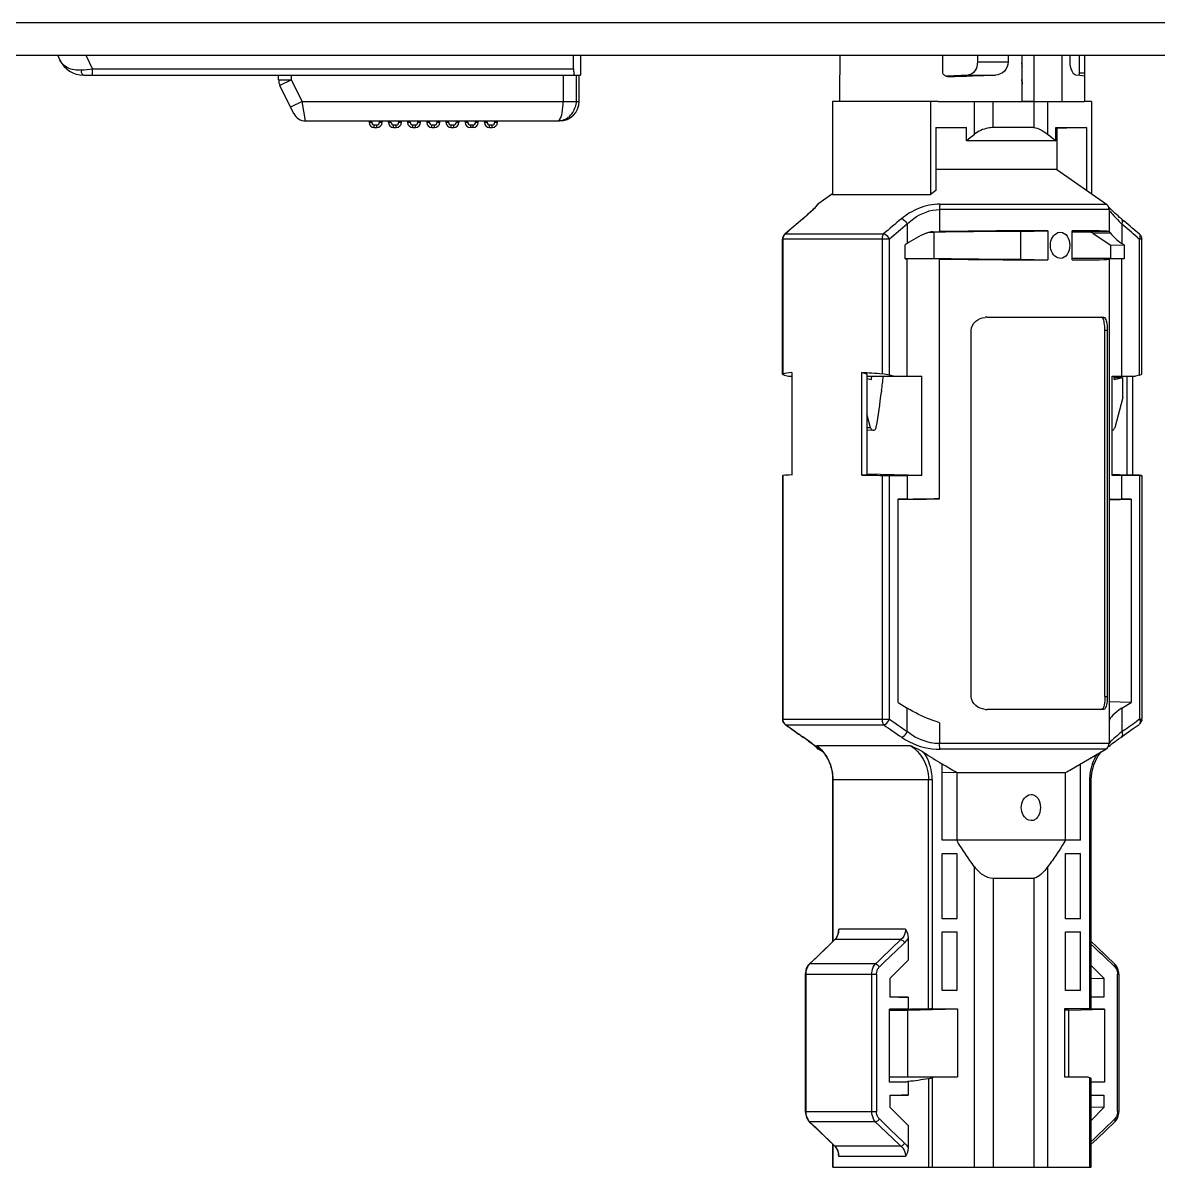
# Model space of a CAD drawing. Header units: millimetres. Extents: x 10297564 to 11610295, y -9287743 to -8409454.
# Drawn here: x 10488456 to 10490199, y -9102370 to -9100614 of the extents above; entities that cross this region are included whole.
import ezdxf

# ---------------------------------------------------------------- set-up
doc = ezdxf.new("R2010")
doc.units = ezdxf.units.MM
doc.header["$LTSCALE"] = 100
doc.layers.add('-0', color=7, linetype='Continuous')

# ---------------------------------------------------------------- blocks, each defined once
blk = doc.blocks.new('인버터 외형도')
at = {"layer": '-0', "linetype": 'Continuous'}
for p, q in [((99025.7, 35682.6), (86444.8, 35682.6)), ((99025.7, 35645), (86444.8, 35645)), ((89527.1, 35645), (89529.5, 35639.8)), ((89566.9, 35629.6), (89559.8, 35645)), ((90128.8, 35645), (90128.8, 35622.4)), ((90427.3, 35645), (90427.3, 35625.3)), ((90546, 35625.3), (90546, 35645)), ((90585.9, 35644.8), (90585.9, 35637.7)), ((90585.9, 35637.7), (90621.3, 35637.7)), ((90621.3, 35644.8), (90621.3, 35637.7)), ((90636.8, 35645), (90636.8, 35592.2)), ((90650.9, 35645), (90650.9, 35592.2)), ((90683.6, 35592.2), (90683.6, 35645)), ((90692.6, 35637.7), (90692.6, 35644.8)), ((90703.1, 35645), (90703.1, 35625.3)), ((90709.1, 35645), (90709.1, 35625.3)), ((89566.9, 35629.6), (90120.8, 35629.6)), ((89566.9, 35622.4), (89566.9, 35629.6)), ((90636.8, 35632), (90637.7, 35632)), ((90703.1, 35625.3), (90709.1, 35625.3)), ((89556.8, 35622.4), (90128.8, 35622.4)), ((89781.1, 35617.2), (89781.1, 35622.4)), ((89781.1, 35617.2), (89796.2, 35617.2)), ((89796.2, 35617.2), (89782.7, 35610.5)), ((89798.7, 35578.1), (89782.7, 35610.5)), ((89796.2, 35617.2), (89796.2, 35622.4)), ((89808.5, 35592.3), (89796.2, 35617.2)), ((90108.9, 35622.4), (90108.9, 35592.3)), ((90123.8, 35622.4), (90123.8, 35592.3)), ((90127.3, 35592.3), (90127.3, 35622.4)), ((90427.1, 35620.8), (90427.1, 35592.2)), ((90427.1, 35620.8), (90427.1, 35620.8)), ((90575.2, 35622.6), (90550.3, 35621.2)), ((90553.2, 35620.8), (90552.9, 35620.8)), ((90552.9, 35620.8), (90553.2, 35620.8)), ((90575.2, 35622.6), (90606.5, 35622.6)), ((90709.3, 35620.8), (90709.3, 35620.8)), ((90709.3, 35620.8), (90709.3, 35592.2)), ((89808.5, 35592.3), (89795, 35585.7)), ((89808.5, 35592.3), (90127.3, 35592.3)), ((89812.2, 35569.7), (89808.5, 35592.3)), ((90540.8, 35592.2), (90419.1, 35592.2)), ((90419.1, 35592.2), (90419.1, 35484.9)), ((90531.9, 35592.2), (90531.9, 35484.9)), ((90540.8, 35592.2), (90709.3, 35592.2)), ((90582.4, 35554.5), (90582.4, 35592.2)), ((90604.1, 35562.1), (90604.1, 35592.2)), ((90650.9, 35592.2), (90636.8, 35592.2)), ((90650.9, 35592.2), (90650.9, 35562.1)), ((90666.7, 35592.2), (90666.7, 35554.5)), ((90717.2, 35592.2), (90709.3, 35592.2)), ((90717.2, 35592.2), (90717.2, 35485.9)), ((89812.2, 35569.7), (90104.7, 35569.7)), ((89885.4, 35569.7), (89885.4, 35568.2)), ((89885.4, 35568.2), (89888.4, 35568.2)), ((89888.4, 35568.2), (89888.4, 35569.7)), ((89891.4, 35565.2), (89894.4, 35565.2)), ((89891.4, 35562.2), (89891.4, 35565.2)), ((89891.4, 35562.2), (89894.4, 35562.2)), ((89894.4, 35562.2), (89894.4, 35565.2)), ((89897.5, 35568.2), (89897.5, 35569.7)), ((89897.5, 35568.2), (89900.5, 35568.2)), ((89900.5, 35568.2), (89900.5, 35569.7)), ((89907.5, 35569.7), (89907.5, 35568.2)), ((89907.5, 35568.2), (89910.5, 35568.2)), ((89910.5, 35568.2), (89910.5, 35569.7)), ((89913.6, 35565.2), (89916.6, 35565.2)), ((89913.6, 35562.2), (89913.6, 35565.2)), ((89913.6, 35562.2), (89916.6, 35562.2)), ((89916.6, 35562.2), (89916.6, 35565.2)), ((89919.6, 35568.2), (89919.6, 35569.7)), ((89919.6, 35568.2), (89922.6, 35568.2)), ((89922.6, 35568.2), (89922.6, 35569.7)), ((89929.7, 35569.7), (89929.7, 35568.2)), ((89929.7, 35568.2), (89932.7, 35568.2)), ((89932.7, 35568.2), (89932.7, 35569.7)), ((89935.7, 35565.2), (89938.7, 35565.2)), ((89935.7, 35562.2), (89935.7, 35565.2)), ((89935.7, 35562.2), (89938.7, 35562.2)), ((89938.7, 35562.2), (89938.7, 35565.2)), ((89941.7, 35568.2), (89941.7, 35569.7)), ((89941.7, 35568.2), (89944.7, 35568.2)), ((89944.7, 35568.2), (89944.7, 35569.7)), ((89951.8, 35569.7), (89951.8, 35568.2)), ((89951.8, 35568.2), (89954.8, 35568.2)), ((89954.8, 35568.2), (89954.8, 35569.7)), ((89957.8, 35565.2), (89960.8, 35565.2)), ((89957.8, 35562.2), (89957.8, 35565.2)), ((89957.8, 35562.2), (89960.8, 35562.2)), ((89960.8, 35562.2), (89960.8, 35565.2)), ((89963.8, 35568.2), (89963.8, 35569.7)), ((89963.8, 35568.2), (89966.8, 35568.2)), ((89966.8, 35568.2), (89966.8, 35569.7)), ((89973.9, 35569.7), (89973.9, 35568.2)), ((89973.9, 35568.2), (89976.9, 35568.2)), ((89976.9, 35568.2), (89976.9, 35569.7)), ((89979.9, 35565.2), (89982.9, 35565.2)), ((89979.9, 35562.2), (89979.9, 35565.2)), ((89979.9, 35562.2), (89982.9, 35562.2)), ((89982.9, 35562.2), (89982.9, 35565.2)), ((89985.9, 35568.2), (89985.9, 35569.7)), ((89985.9, 35568.2), (89989, 35568.2)), ((89989, 35568.2), (89989, 35569.7)), ((89996, 35569.7), (89996, 35568.2)), ((89996, 35568.2), (89999, 35568.2)), ((89999, 35568.2), (89999, 35569.7)), ((90002, 35565.2), (90005.1, 35565.2)), ((90002, 35565.2), (90002, 35562.2)), ((90005.1, 35562.2), (90002, 35562.2)), ((90005.1, 35562.2), (90005.1, 35565.2)), ((90008.1, 35568.2), (90008.1, 35569.7)), ((90008.1, 35568.2), (90011.1, 35568.2)), ((90011.1, 35568.2), (90011.1, 35569.7)), ((90018.1, 35568.2), (90018.1, 35569.7)), ((90018.1, 35568.2), (90021.2, 35568.2)), ((90021.2, 35568.2), (90021.2, 35569.7)), ((90024.2, 35565.2), (90027.2, 35565.2)), ((90024.2, 35562.2), (90024.2, 35565.2)), ((90024.2, 35562.2), (90027.2, 35562.2)), ((90027.2, 35562.2), (90027.2, 35565.2)), ((90030.2, 35568.2), (90030.2, 35569.7)), ((90030.2, 35568.2), (90033.2, 35568.2)), ((90033.2, 35568.2), (90033.2, 35569.7)), ((90537.9, 35562.1), (90573.1, 35562.1)), ((90537.9, 35562.1), (90537.9, 35489.6)), ((90573.1, 35547), (90573.1, 35562.1)), ((90650.9, 35562.1), (90604.1, 35562.1)), ((90676.1, 35562.1), (90711.3, 35562.1)), ((90676.1, 35547), (90676.1, 35562.1)), ((90711.3, 35562.1), (90677.3, 35561.2)), ((90677.3, 35561.9), (90677.3, 35513.9)), ((90711.3, 35562.1), (90711.3, 35490.1)), ((90676.1, 35547), (90573.1, 35547)), ((90677.3, 35513.9), (90537.9, 35513.9)), ((90677.3, 35513.9), (90734.3, 35474)), ((90419.1, 35485.9), (90402.1, 35474)), ((90531.9, 35484.9), (90419.1, 35484.9)), ((90400.3, 35471.7), (90399.7, 35471)), ((90402.1, 35474), (90402.3, 35474)), ((90737.5, 35467.8), (90542.2, 35467.8)), ((90542.2, 35467.8), (90542.2, 35442.3)), ((90542.7, 35474), (90734.3, 35474)), ((90737.5, 35467.8), (90737.5, 35442.5)), ((90740.5, 35467.1), (90738.5, 35469)), ((90384.4, 35456.8), (90385.1, 35457.2)), ((90384.8, 35457.1), (90384.4, 35456.8)), ((90384.5, 35456.7), (90385.1, 35457.2)), ((90752, 35456.8), (90754.9, 35454.3)), ((90364.6, 35439.9), (90363.9, 35439.3)), ((90363.9, 35439.3), (90364.7, 35439.8)), ((90364.7, 35439.8), (90477.8, 35439.8)), ((90505, 35451.1), (90505, 35428.7)), ((90530.2, 35441.7), (90536.2, 35441.7)), ((90534.6, 35442.2), (90535, 35442.3)), ((90534.6, 35442.3), (90535, 35442.3)), ((90536.2, 35411.6), (90536.2, 35441.7)), ((90635.7, 35442.6), (90666.8, 35443.4)), ((90635.7, 35410.6), (90635.7, 35442.6)), ((90666.8, 35443.4), (90666.8, 35409.8)), ((90678.6, 35441.2), (90681.5, 35441.7)), ((90694.8, 35409.8), (90694.8, 35443.4)), ((90714.3, 35441.7), (90694.8, 35441.7)), ((90737.5, 35442.3), (90714.3, 35441.7)), ((90739.2, 35440.6), (90719.3, 35440.1)), ((90719.3, 35440.1), (90739.3, 35426.6)), ((90737.3, 35442.3), (90737.2, 35442.3)), ((90737.5, 35442.5), (90737.3, 35442.3)), ((90752.2, 35451.1), (90752.2, 35428.7)), ((90484.6, 35433.6), (90361.3, 35433.6)), ((90361.3, 35278.5), (90361.3, 35433.6)), ((90361.7, 35433.6), (90361.7, 35278.5)), ((90476.4, 35278.5), (90476.4, 35433.6)), ((90484.6, 35277.3), (90484.6, 35433.6)), ((90505, 35428.7), (90502.5, 35427)), ((90502.5, 35411.2), (90502.5, 35427)), ((90739.3, 35426.6), (90754.7, 35427)), ((90739.3, 35411.6), (90739.3, 35426.6)), ((90754.7, 35427), (90752.2, 35428.7)), ((90754.7, 35427), (90754.7, 35411.2)), ((90769.7, 35436.1), (90772.6, 35433.6)), ((90775.1, 35433.6), (90772.6, 35433.6)), ((90772.6, 35277.3), (90772.6, 35433.6)), ((90775.1, 35278.2), (90775.1, 35433.6)), ((90502.5, 35411.6), (90536.2, 35411.6)), ((90502.5, 35411.2), (90505, 35411.2)), ((90505, 35276.1), (90505, 35411.2)), ((90542.2, 35134.8), (90542.2, 35410.9)), ((90635.7, 35410.6), (90666.8, 35409.8)), ((90681.5, 35411.6), (90678.6, 35412.1)), ((90739.3, 35411.6), (90694.8, 35411.6)), ((90737.2, 35410.9), (90737.3, 35410.9)), ((90737.5, 35410.8), (90737.3, 35410.9)), ((90737.5, 35410.8), (90737.5, 34853.1)), ((90754.7, 35411.2), (90739.3, 35411.6)), ((90754.7, 35411.2), (90752.2, 35411.2)), ((90752.2, 35276.1), (90752.2, 35411.2)), ((90596.9, 35343.8), (90731.1, 35343.8)), ((90578.6, 34907.4), (90578.6, 35328.8)), ((90732.6, 35328.8), (90735.2, 35328.8)), ((90732.6, 34907.4), (90732.6, 35328.8)), ((90735.2, 35328.8), (90735.2, 34907.4)), ((90361.7, 35278.5), (90361.3, 35278.2)), ((90363.8, 35277.3), (90368.5, 35276.1)), ((90368.5, 35276.1), (90372, 35276.1)), ((90372, 35280.1), (90372, 35162.2)), ((90452.6, 35280.1), (90458.6, 35278.6)), ((90452.6, 35162.2), (90452.6, 35280.1)), ((90458.6, 35278.6), (90458.6, 35162.2)), ((90458.6, 35276.1), (90521.9, 35276.1)), ((90458.6, 35273.3), (90463.8, 35272.1)), ((90489.4, 35276.1), (90484.6, 35277.3)), ((90521.9, 35161.6), (90521.9, 35276.1)), ((90740.9, 35276.1), (90767.8, 35276.1)), ((90740.9, 35161.6), (90740.9, 35276.1)), ((90742.8, 35274.5), (90752.2, 35274.5)), ((90743.1, 35272.1), (90753.3, 35274.5)), ((90753.3, 35251.3), (90753.3, 35274.5)), ((90758.3, 35162.2), (90758.3, 35276.1)), ((90764.3, 35276.1), (90764.3, 35162.2)), ((90772.6, 35277.3), (90767.8, 35276.1)), ((90475.5, 35259.5), (90475.3, 35258)), ((90753.3, 35251.3), (90743.9, 35216.7)), ((90462.9, 35216.7), (90458.6, 35232.7)), ((90462.9, 35216.7), (90458.6, 35216.5)), ((90466.2, 35213.7), (90458.6, 35213.3)), ((90521.9, 35161.6), (90458.6, 35163.2)), ((90361.3, 35161.7), (90361.7, 35161.8)), ((90361.3, 35161.7), (90361.3, 34881.3)), ((90361.7, 35161.8), (90361.7, 34881.3)), ((90458.6, 35162.2), (90452.6, 35162.2)), ((90476.4, 34881.3), (90476.4, 35161.8)), ((90484.6, 35161.7), (90505, 35161.7)), ((90484.6, 34881.3), (90484.6, 35161.7)), ((90505, 35161.7), (90505, 35134.5)), ((90758.3, 35162.2), (90740.9, 35162.7)), ((90772.6, 35161.7), (90752.2, 35161.7)), ((90752.2, 35134.5), (90752.2, 35161.7)), ((90764.3, 35162.2), (90758.3, 35162.2)), ((90772.6, 35161.7), (90772.6, 34881.3)), ((90774.7, 35161.8), (90775.1, 35161.7)), ((90775.1, 35161.7), (90775.1, 34881.3)), ((90505, 35134.5), (90494.4, 35134.5)), ((90494.4, 34900.6), (90494.4, 35134.5)), ((90737.5, 35133.8), (90762.8, 35134.5)), ((90762.8, 35134.5), (90752.2, 35134.5)), ((90762.8, 35134.5), (90762.8, 34900.6)), ((90494.4, 34900.6), (90505, 34893.9)), ((90732.6, 34907.4), (90735.2, 34907.4)), ((90762.8, 34900.6), (90737.5, 34901)), ((90752.2, 34893.9), (90762.8, 34900.6)), ((90505, 34866.9), (90505, 34893.9)), ((90731.1, 34892.4), (90596.9, 34892.4)), ((90752.2, 34893.9), (90752.2, 34866.9)), ((90361.3, 34881.3), (90484.6, 34881.3)), ((90365.3, 34874.8), (90364.4, 34875.2)), ((90365.2, 34874.7), (90364.4, 34875.2)), ((90365.3, 34874.8), (90478, 34874.8)), ((90542.2, 34877.2), (90542.2, 34853.1)), ((90772.6, 34881.3), (90769.3, 34878.9)), ((90772.6, 34881.3), (90775.1, 34881.3)), ((90385.6, 34860.4), (90385, 34860.8)), ((90385.6, 34860.4), (90385, 34860.7)), ((90385, 34860.7), (90385.6, 34860.3)), ((90385.6, 34860.3), (90387.7, 34858.8)), ((90399.8, 34849.4), (90400.1, 34849.2)), ((90400.1, 34849.2), (90400.7, 34848.6)), ((90400.4, 34850.9), (90508.5, 34850.9)), ((90401.8, 34849.8), (90400.4, 34850.9)), ((90400.7, 34848.6), (90400.7, 34848.6)), ((90401.8, 34849.8), (90406.2, 34845.8)), ((90737.5, 34853.1), (90542.2, 34853.1)), ((90738.9, 34851.4), (90741, 34853.1)), ((90402.9, 34846.6), (90402.7, 34846.6)), ((90408, 34843.5), (90402.7, 34846.6)), ((90733.7, 34846.6), (90542.8, 34846.6)), ((90694.1, 34823.7), (90733.7, 34846.6)), ((90724, 34837.7), (90728.4, 34843.5)), ((90545.2, 34741.9), (90545.2, 34829.6)), ((90704, 34829.6), (90704, 34741.9)), ((90419.4, 34811.8), (90533.7, 34811.8)), ((90419.4, 34625.4), (90419.4, 34811.8)), ((90419.5, 34811.8), (90419.5, 34625.5)), ((90529.5, 34547.7), (90529.5, 34811.8)), ((90533.7, 34811.8), (90533.7, 34547.7)), ((90562, 34819.8), (90545.2, 34819.5)), ((90562, 34819.8), (90687.2, 34819.8)), ((90562, 34819.8), (90562, 34741.9)), ((90687.2, 34741.9), (90687.2, 34819.8)), ((90715.4, 34811.8), (90716.9, 34811.8)), ((90715.4, 34547.7), (90715.4, 34811.8)), ((90716.9, 34547.7), (90716.9, 34811.8)), ((90645.1, 34794.1), (90647.9, 34794.6)), ((90647.9, 34764.5), (90645.1, 34765)), ((90545.2, 34742.3), (90562, 34741.9)), ((90704, 34741.9), (90545.2, 34741.9)), ((90687.2, 34742.3), (90704, 34741.9)), ((90545.2, 34726.4), (90562, 34726.8)), ((90545.2, 34726.8), (90562, 34726.8)), ((90545.2, 34651.6), (90545.2, 34726.8)), ((90562, 34726.8), (90562, 34651.6)), ((90704, 34726.8), (90687.2, 34726.4)), ((90687.2, 34726.8), (90704, 34726.8)), ((90687.2, 34651.6), (90687.2, 34726.8)), ((90704, 34726.8), (90704, 34651.6)), ((90582.4, 34365.7), (90582.4, 34711.4)), ((90666.7, 34711.4), (90666.7, 34365.7)), ((90604.1, 34698.4), (90650.9, 34698.4)), ((90604.1, 34698.4), (90604.1, 34365.7)), ((90650.9, 34698.4), (90650.9, 34365.7)), ((90545.2, 34652), (90562, 34651.6)), ((90562, 34651.6), (90545.2, 34651.6)), ((90687.2, 34652), (90704, 34651.6)), ((90704, 34651.6), (90687.2, 34651.6)), ((90425.9, 34636.8), (90426.4, 34639.5)), ((90503.2, 34639.5), (90426.4, 34639.5)), ((90545.2, 34636.1), (90562, 34636.5)), ((90545.2, 34636.5), (90562, 34636.5)), ((90545.2, 34568.8), (90545.2, 34636.5)), ((90562, 34636.5), (90562, 34568.8)), ((90704, 34636.5), (90687.2, 34636.1)), ((90687.2, 34636.5), (90704, 34636.5)), ((90687.2, 34568.8), (90687.2, 34636.5)), ((90704, 34636.5), (90704, 34568.8)), ((90422.8, 34628.9), (90421.3, 34627.2)), ((90421.3, 34627.2), (90421.9, 34627.5)), ((90421.4, 34627.1), (90421.9, 34627.5)), ((90497.7, 34627.5), (90421.9, 34627.5)), ((90506, 34629.5), (90506, 34603.8)), ((90392.3, 34599.3), (90391, 34598)), ((90402.3, 34609), (90392.3, 34599.3)), ((90392.3, 34599.3), (90392.9, 34599.7)), ((90468.5, 34599.7), (90392.9, 34599.7)), ((90506, 34603.8), (90485.4, 34583)), ((90731.5, 34583), (90716.9, 34597.7)), ((90742.4, 34597.6), (90744, 34596.1)), ((90745.3, 34598), (90744.1, 34599.3)), ((90747.6, 34594.1), (90745.3, 34598)), ((90387.7, 34589.6), (90387.6, 34587.7)), ((90387.6, 34587.7), (90469.7, 34587.7)), ((90387.6, 34587.7), (90387.6, 34429.6)), ((90388.1, 34587.7), (90388.1, 34429.6)), ((90464.3, 34429.6), (90464.3, 34587.7)), ((90469.7, 34587.7), (90469.7, 34429.6)), ((90747.3, 34587.7), (90748.8, 34587.7)), ((90747.3, 34429.6), (90747.3, 34587.7)), ((90748.7, 34589.6), (90747.6, 34594.1)), ((90748.8, 34587.7), (90748.7, 34589.6)), ((90748.8, 34587.7), (90748.8, 34429.6)), ((90485.4, 34561.3), (90485.4, 34583)), ((90716.9, 34582.8), (90731.5, 34583)), ((90731.5, 34583), (90731.5, 34561.3)), ((90506, 34561.3), (90485.4, 34561.3)), ((90506, 34561.3), (90506, 34547.3)), ((90545.2, 34569.3), (90562, 34568.8)), ((90562, 34568.8), (90545.2, 34568.8)), ((90687.2, 34569.3), (90704, 34568.8)), ((90704, 34568.8), (90687.2, 34568.8)), ((90731.5, 34561.3), (90716.9, 34561.7)), ((90731.5, 34561.3), (90716.9, 34561.3)), ((90506, 34547.3), (90484.7, 34547.3)), ((90484.7, 34463.5), (90484.7, 34547.3)), ((90484.7, 34546.2), (90505.6, 34546.2)), ((90505.6, 34546.2), (90563, 34547.7)), ((90505.6, 34469.5), (90505.6, 34546.2)), ((90533.7, 34547.7), (90563, 34547.7)), ((90563, 34547.7), (90563, 34469.5)), ((90715.4, 34547.7), (90686.1, 34547.7)), ((90686.1, 34547.7), (90686.1, 34469.5)), ((90691.2, 34546.2), (90686.1, 34546.2)), ((90691.2, 34546.2), (90732.3, 34547.3)), ((90691.2, 34469.5), (90691.2, 34546.2)), ((90732.3, 34547.3), (90711, 34547.3)), ((90716.9, 34547.7), (90716.9, 34547.7)), ((90732.3, 34547.3), (90732.3, 34463.5)), ((90484.7, 34469.5), (90563, 34469.5)), ((90529.5, 34467.6), (90529.5, 34365.7)), ((90533.7, 34468.6), (90536.2, 34469.5)), ((90533.7, 34468.6), (90533.7, 34365.7)), ((90686.1, 34469.5), (90712.9, 34469.5)), ((90712.9, 34469.5), (90715.4, 34468.6)), ((90715.4, 34365.7), (90715.4, 34468.6)), ((90716.9, 34365.7), (90716.9, 34467.7)), ((90503.4, 34463.5), (90484.7, 34463.5)), ((90503.4, 34463.5), (90506, 34464.4)), ((90506, 34464.4), (90506, 34448.4)), ((90732.3, 34463.5), (90716.9, 34463.5)), ((90485.4, 34448.4), (90506, 34448.4)), ((90485.4, 34434.3), (90485.4, 34448.4)), ((90716.9, 34448.1), (90731.5, 34448.4)), ((90716.9, 34448.4), (90731.5, 34448.4)), ((90731.5, 34448.4), (90731.5, 34434.3)), ((90387.6, 34429.6), (90469.7, 34429.6)), ((90387.6, 34429.6), (90387.8, 34427.4)), ((90485.4, 34434.3), (90506, 34413.5)), ((90731.5, 34434.3), (90716.9, 34434.5)), ((90716.9, 34419.5), (90731.5, 34434.3)), ((90747.3, 34429.6), (90748.8, 34429.6)), ((90747.5, 34422.9), (90748.6, 34427.4)), ((90748.6, 34427.4), (90748.8, 34429.6)), ((90391.2, 34419.1), (90392.3, 34417.9)), ((90392.9, 34417.6), (90392.3, 34417.9)), ((90468.5, 34417.6), (90392.9, 34417.6)), ((90506, 34413.5), (90506, 34387.8)), ((90744, 34421.2), (90742.4, 34419.7)), ((90744.1, 34417.9), (90745.2, 34419.1)), ((90745.2, 34419.1), (90747.5, 34422.9)), ((90413.2, 34397.8), (90421.3, 34390.1)), ((90419.4, 34365.7), (90419.4, 34391.9)), ((90419.5, 34391.8), (90419.5, 34365.7)), ((90421.3, 34390.1), (90421.9, 34389.8)), ((90421.3, 34390.1), (90422.9, 34388.3)), ((90421.9, 34389.8), (90421.4, 34390.2)), ((90497.7, 34389.8), (90421.9, 34389.8)), ((90426.4, 34377.7), (90425.9, 34380.5)), ((90503.2, 34377.7), (90426.4, 34377.7)), ((90419.5, 34365.7), (90716.9, 34365.7))]:
    blk.add_line(p, q, dxfattribs=at)
for points in [[(90399.7, 35471), (90399.3, 35470.5), (90398.6, 35469.9), (90397.8, 35469), (90396.9, 35468.1), (90395.9, 35467.1), (90394.7, 35466), (90393.4, 35464.7), (90391.9, 35463.4), (90390.3, 35462), (90388.6, 35460.5)], [(90738.5, 35469), (90737.8, 35469.9), (90737.1, 35470.5), (90736.7, 35471)], [(90752, 35456.8), (90751.6, 35457.1), (90749.6, 35458.8), (90747.8, 35460.5), (90746, 35462), (90744.5, 35463.4), (90743, 35464.7), (90741.7, 35466), (90740.5, 35467.1)], [(90388.6, 35460.5), (90386.8, 35458.8), (90384.8, 35457.1)], [(90757.2, 34864.7), (90765.1, 34870.4), (90771.9, 34875.2)], [(90741, 34853.1), (90742.6, 34854.3), (90744.3, 34855.6), (90746.3, 34857.1), (90748.4, 34858.6), (90750.8, 34860.3), (90757.2, 34864.7)], [(90387.7, 34858.8), (90389.7, 34857.4), (90391.5, 34856), (90393.2, 34854.7), (90394.7, 34853.6), (90396.1, 34852.5), (90397.3, 34851.6), (90398.3, 34850.7), (90399.2, 34850), (90399.8, 34849.4)], [(90736.7, 34849.6), (90737.5, 34850.2), (90738.5, 34851), (90738.9, 34851.4)], [(90406.2, 34845.8), (90412.4, 34837.7), (90416.6, 34828.6), (90418.9, 34819), (90419.4, 34811.8)], [(90716.9, 34811.8), (90717.4, 34819), (90719.8, 34828.6), (90724, 34837.7)], [(90425.9, 34636.8), (90424.9, 34632.8), (90422.8, 34628.9)], [(90421.3, 34627.2), (90413.1, 34619.3), (90402.3, 34609)], [(90744.1, 34599.3), (90734.1, 34609), (90723.3, 34619.3), (90716.9, 34625.4)], [(90391, 34598), (90388.8, 34594.1), (90387.7, 34589.6)], [(90387.8, 34427.4), (90388.9, 34422.9), (90391.2, 34419.1)], [(90392.3, 34417.9), (90402.5, 34408.1), (90413.2, 34397.8)], [(90716.9, 34391.9), (90723.2, 34397.8), (90733.9, 34408.1), (90744.1, 34417.9)], [(90422.9, 34388.3), (90425, 34384.3), (90425.9, 34380.5)]]:
    blk.add_lwpolyline(points, dxfattribs=at)
for centre, radius, start, end in [((89556.8, 35652.5), 30.1, 205, 270), ((89796.2, 35617.2), 15, 180, 206.3066), ((90552.9, 35630.9), 10.1, 260.4811, 270.0038), ((90104.7, 35592.3), 22.6, 270, 0), ((90100.5, 35592.2), 23.2, 333.1911, 343.8585), ((89812.2, 35584.8), 15, 206.3066, 270), ((90102.3, 35590.6), 20.8, 276.5194, 290.1472), ((90102.3, 35590.4), 20.6, 290.1791, 293.447), ((90102.1, 35590.8), 21.1, 293.5014, 306.9898), ((90101.6, 35591.4), 21.9, 307.0385, 319.4227), ((90101.4, 35591.7), 22.2, 319.4036, 324.8117), ((90101, 35591.9), 22.7, 324.8432, 333.1968), ((89891.4, 35568.2), 6.02, 180, 270), ((89891.4, 35568.2), 3.01, 180, 270), ((89894.4, 35568.2), 6.02, 270, 360), ((89894.4, 35568.2), 3.01, 270, 360), ((89913.6, 35568.2), 6.02, 180, 270), ((89913.6, 35568.2), 3.01, 180, 270), ((89916.6, 35568.2), 6.02, 270, 0), ((89916.6, 35568.2), 3.01, 270, 360), ((89935.7, 35568.2), 6.02, 180, 270), ((89935.7, 35568.2), 3.01, 180, 270), ((89938.7, 35568.2), 6.02, 270, 360), ((89938.7, 35568.2), 3.01, 270, 360), ((89957.8, 35568.2), 6.02, 180, 270), ((89957.8, 35568.2), 3.01, 180, 270), ((89960.8, 35568.2), 6.02, 270, 360), ((89960.8, 35568.2), 3.01, 270, 360), ((89979.9, 35568.2), 6.02, 180, 270), ((89979.9, 35568.2), 3.01, 180, 270), ((89982.9, 35568.2), 6.02, 270, 360), ((89982.9, 35568.2), 3.01, 270, 360), ((90002, 35568.2), 6.02, 180, 270), ((90002, 35568.2), 3.01, 180, 270), ((90005.1, 35568.2), 6.02, 270, 360), ((90005.1, 35568.2), 3.01, 270, 360), ((90024.2, 35568.2), 6.02, 180, 270), ((90024.2, 35568.2), 3.01, 180, 270), ((90027.2, 35568.2), 6.02, 270, 360), ((90027.2, 35568.2), 3.01, 270, 360), ((90102.3, 35590.2), 20.4, 270.0117, 275.5161), ((90102.3, 35590.4), 20.6, 275.5078, 276.5009), ((90971, 34922.7), 713.4, 127.3774, 127.9845), ((90299.4, 35567.8), 139.6, 314.3847, 314.9875), ((90406.4, 35467.8), 7.52, 125, 155.1938), ((90406.7, 35467.8), 7.57, 143.379, 150.2019), ((90730, 35467.8), 7.52, 0, 55), ((91703.2, 33894.9), 2044.2, 130.1754, 130.9049), ((91695, 33911.6), 2026.1, 130.3035, 131.0396), ((91693.9, 34023.2), 1867, 129.8166, 130.647), ((90937.9, 35639.8), 264.8, 224.521, 225.4645), ((89434.3, 33896.1), 2042.6, 49.0691, 49.7177), ((90368.8, 35433.6), 7.52, 130.9502, 137.9365), ((91809.6, 33905.9), 2022.3, 130.1728, 130.9344), ((90534.9, 35420.6), 21.6, 97.729, 100.1456), ((90535.1, 35419.6), 22.7, 95.9316, 97.7329), ((90535.3, 35417.8), 24.4, 91.4861, 95.8976), ((89440.7, 33897.7), 2032.9, 49.175, 49.8255), ((90369.7, 35433.6), 7.98, 162.6873, 179.9489), ((90368.8, 35433.6), 7.51, 145.7956, 154.6086), ((90368.9, 35433.6), 7.56, 137.917, 145.7673), ((90596.9, 35323.2), 20.7, 90.0178, 96.0543), ((90066.7, 35320.9), 400.1, 352.9913, 353.5763), ((89486.6, 35380.3), 996.3, 353.0369, 353.9966), ((91140.4, 35320.9), 400.3, 186.4237, 187.0084), ((89495.6, 35379.1), 987.2, 350.5595, 352.9518), ((90596.9, 34913.1), 20.7, 263.9944, 269.9844), ((90368.8, 34881.3), 7.54, 179.9859, 210.1827), ((90369.7, 34881.3), 7.97, 180.0548, 198.8907), ((90368.9, 34880.8), 7.07, 231.5549, 238.609), ((91519.1, 36490), 1985.2, 234.4596, 235.158), ((91522.5, 36488.1), 1985.4, 234.3466, 235.0449), ((91553.6, 36392.6), 1860.3, 234.6772, 235.4522), ((91631.9, 36485.7), 1972.4, 234.4317, 235.1577), ((89661.6, 36434), 1909.2, 304.8349, 305.4623), ((90767.5, 34881.3), 7.54, 351.0107, 0.0143), ((90902.6, 34681.5), 238.7, 129.0518, 130.1969), ((90312.4, 34745.8), 135.7, 50.9971, 51.2894), ((90406.4, 34853.1), 7.52, 211.9423, 240.002), ((90378.2, 34819.3), 38.6, 52.3086, 54.9206), ((90406.6, 34853.1), 7.49, 213.9047, 215.8572), ((90376.6, 34817.3), 41.2, 43.2901, 52.2515), ((90730, 34853.1), 7.52, 299.998, 0), ((90369, 34812.1), 50.5, 18.0457, 19.3903), ((90368.3, 34811.9), 51.2, 8.7078, 18.0305), ((90507, 35147.6), 374.1, 298.7983, 300.0164), ((90367.9, 34811.8), 51.6, 3.0336, 8.7108), ((90369.1, 34811.9), 50.4, 359.9414, 3.0349), ((90406.8, 34639.5), 19.6, 347.0021, 0.0446), ((92677.1, 32252.9), 3274.9, 133.5338, 134.2253), ((92449.6, 32550.1), 2850.5, 133.2165, 134.0271), ((92652.4, 32352.1), 3128.2, 133.4275, 134.164), ((88554.4, 32341.8), 3142.6, 45.8725, 46.5171), ((90401.8, 34590.1), 13.1, 132.8914, 135.8956), ((90401.8, 34427.2), 13.1, 224.1092, 227.1119), ((92654.2, 36740.6), 3241.9, 225.7711, 226.4696), ((92457.4, 36475.2), 2861.7, 225.9744, 226.7819), ((92652.3, 36665.1), 3128.1, 225.8361, 226.5725), ((88554.4, 36675.4), 3142.6, 313.4829, 314.1275), ((90406.8, 34377.8), 19.6, 359.9553, 13.0048)]:
    blk.add_arc(centre, radius, start, end, dxfattribs=at)
for centre, major_axis, ratio, start_param, end_param in [((89800.7, 33856.8), (0, 8103.3), 0.040486, -1.350231, -1.348289), ((90568.2, 35657.5), (-74, 349), 0.176927, -1.681597, -1.668173), ((90568.2, 35625.3), (141.1, 4.5), 0.028613, -1.678421, -1.296739), ((90568.2, 35638.4), (-74, 349), 0.176927, -1.682258, -1.668177), ((90568.2, 35610.1), (96.2, 25.5), 0.213068, -0.834354, -0.820256), ((90568.2, 35625.3), (141.1, -4.5), 0.028613, 0.000911, 0.380599), ((90568.2, 35560.6), (109.1, 1.3), 0.01297, 1.52577, 1.852745), ((90535.3, 35429.9), (44.9, 19.1), 0.270365, 1.644981, 2.189344), ((90535.3, 35442.8), (45.1, 0.5), 0.01297, -1.576436, -1.416778), ((90568.2, 35440.5), (124.2, 1.5), 0.01297, 0.996205, 1.831472), ((90568.2, 35440.5), (169.3, 2), 0.01297, 0.948948, 1.724815), ((90568.2, 35440.5), (169.3, 2), 0.01297, -0.000152, 0.726266), ((90714.3, 35426.6), (0, 15.1), 0.743145, -0.463211, 0.000376), ((90782.4, 35442.8), (45.1, 0.5), 0.01297, -3.042097, -3.031536), ((90782.4, 35429.9), (44.8, -17.8), 0.310322, -2.725388, -2.181025), ((90535.3, 35410.4), (45.1, -0.5), 0.01297, 1.416778, 2.303986), ((90568.2, 35412.7), (124.2, -1.5), 0.01297, -1.831472, -0.996205), ((90568.2, 35412.7), (169.3, -2), 0.01297, -1.724815, -0.948948), ((90568.2, 35412.7), (169.3, -2), 0.01297, -0.726266, 0.000152), ((90782.4, 35410.4), (45.1, -0.5), 0.01297, 8.587171, 9.42493), ((90368.8, 35277.3), (7.52, -1), 0.115967, 3.156999, 3.994756), ((90568.2, 35243.1), (218.2, -29), 0.115967, 2.703446, 2.827696), ((90568.2, 35243.1), (218.2, -29), 0.115967, 2.020223, 2.144473), ((90479.6, 35277.3), (7.52, -1), 0.115967, 0.853164, 2.020223), ((90767.6, 35277.3), (7.52, 1), 0.115967, -0.853164, -0.015407), ((90568.2, 35163.3), (218.2, 2.5), 0.01297, 2.687889, 2.812139), ((90568.2, 35163.3), (218.2, -2.5), 0.01297, -2.128916, -2.004666), ((90479.6, 35161.8), (7.52, -0.09), 0.01297, -2.004666, -0.837607), ((90535.3, 35160.9), (45.1, -0.5), 0.01297, 1.871369, 2.303986), ((90782.4, 35160.9), (45.1, -0.5), 0.01297, 2.303986, 2.736603), ((90568.2, 35163.3), (218.2, -2.5), 0.01297, 0.329453, 0.453703), ((90767.6, 35161.8), (7.52, -0.09), 0.01297, -0.837607, 0.000151), ((90568.2, 35132.9), (169.3, 2), 0.01297, 1.724815, 2.022101), ((90535.3, 35135.3), (45.1, 0.5), 0.01297, -2.303986, -1.416778), ((90782.4, 35135.3), (45.1, 0.5), 0.01297, -3.074724, -2.303986), ((90782.4, 34893), (44.9, 16.5), 0.290595, 2.197128, 2.964601), ((90568.2, 34562.3), (150.5, -1.8), 0.01297, -2.153603, -1.996886), ((90568.2, 34546.2), (150.5, 1.8), 0.01297, 1.830353, 1.996886), ((90530.7, 34547.6), (4.51, 0.05), 0.01297, 0.837607, 1.830353), ((90568.2, 34546.2), (150.5, 1.8), 0.01297, -0.321673, -0.15514), ((90712.4, 34547.6), (4.51, 0.05), 0.01297, -0.000151, 0.837607), ((90568.2, 34501.4), (150.4, 30.9), 0.172246, -2.032414, -1.865881), ((90530.7, 34468.6), (4.51, 0.93), 0.172246, -1.865881, -0.873135), ((90712.4, 34468.6), (4.51, -0.93), 0.172246, 0.035376, 0.873135), ((90568.2, 34447.4), (150.5, 1.8), 0.01297, 1.996886, 2.153603)]:
    blk.add_ellipse(centre, major_axis=major_axis, ratio=ratio, start_param=start_param, end_param=end_param, dxfattribs=at)
for points, knots in [([(89554, 35628.4), (89548.8, 35627.9), (89538.8, 35629), (89531.3, 35636), (89529.5, 35639.8)], [0, 0, 0, 0, 0.560192, 1, 1, 1, 1]), ([(90585.9, 35637.7), (90585.9, 35634), (90584.4, 35627.2), (90578.2, 35622.8), (90575.2, 35622.6)], [0, 0, 0, 0, 0.549893, 1, 1, 1, 1]), ([(90621.3, 35637.7), (90621.3, 35633.8), (90618.1, 35625.8), (90610.2, 35622.8), (90606.5, 35622.6)], [0, 0, 0, 0, 0.50619, 1, 1, 1, 1]), ([(90699.2, 35622.6), (90697.2, 35622.8), (90693.3, 35628.6), (90692.6, 35634), (90692.6, 35637.7)], [0, 0, 0, 0, 0.363854, 1, 1, 1, 1]), ([(89556.8, 35622.4), (89556.5, 35622.4), (89554.4, 35623.7), (89554.2, 35626.4), (89554, 35628.4)], [0, 0, 0, 0, 0.144491, 1, 1, 1, 1]), ([(90120.8, 35629.6), (90120.8, 35627.9), (90121.1, 35626), (90121.6, 35622.4), (90122.4, 35622.4)], [0, 0, 0, 0, 0.68897, 1, 1, 1, 1]), ([(90427.3, 35625.3), (90427.3, 35624.2), (90427.2, 35622.7), (90427.2, 35621.1), (90427.1, 35620.8)], [0, 0, 0, 0, 0.762308, 1, 1, 1, 1]), ([(90551.2, 35620.9), (90550, 35621.1), (90547.7, 35621.9), (90546, 35624.1), (90546, 35625.3)], [0, 0, 0, 0, 0.50589, 1, 1, 1, 1]), ([(90709.1, 35625.3), (90709.1, 35624.2), (90709.2, 35622.7), (90709.2, 35621.1), (90709.3, 35620.8)], [0, 0, 0, 0, 0.762308, 1, 1, 1, 1]), ([(90104.5, 35571), (90106.4, 35573.2), (90108.2, 35580.7), (90108.9, 35587.9), (90108.9, 35592.3)], [0, 0, 0, 0, 0.396718, 1, 1, 1, 1]), ([(90604.1, 35562.1), (90602, 35562.1), (90594.3, 35561.4), (90587, 35557.9), (90582.4, 35554.5)], [0, 0, 0, 0, 0.264807, 1, 1, 1, 1]), ([(90650.9, 35562.1), (90653.5, 35562.1), (90659.2, 35559.9), (90664, 35556.5), (90666.7, 35554.5)], [0, 0, 0, 0, 0.431555, 1, 1, 1, 1]), ([(90397, 35468), (90396.2, 35467.2), (90392.3, 35463.5), (90388.3, 35460), (90385.1, 35457.2)], [0, 0, 0, 0, 0.212649, 1, 1, 1, 1]), ([(90402.3, 35474), (90402.4, 35474), (90402, 35473.2), (90400.9, 35472.1), (90399.3, 35470.2), (90398.1, 35469.1)], [0, 0, 0, 0, 0.05236, 0.238674, 1, 1, 1, 1]), ([(90542.7, 35474), (90534.3, 35474), (90518.2, 35470.6), (90504.4, 35462), (90498.4, 35457.2)], [0, 0, 0, 0, 0.523498, 1, 1, 1, 1]), ([(90505, 35451.1), (90507.4, 35453.4), (90517.8, 35462.2), (90531.7, 35467.8), (90542.2, 35467.8)], [0, 0, 0, 0, 0.237832, 1, 1, 1, 1]), ([(90542.7, 35474), (90542.6, 35473.6), (90542.3, 35471.6), (90542.2, 35469.5), (90542.2, 35467.8)], [0, 0, 0, 0, 0.20177, 1, 1, 1, 1]), ([(90737.5, 35467.2), (90737.6, 35467.1), (90738.1, 35466.4), (90738.6, 35465.7), (90739.1, 35465.2)], [0, 0, 0, 0, 0.182807, 1, 1, 1, 1]), ([(90498.4, 35457.2), (90499.1, 35457.1), (90501.9, 35455.7), (90504, 35453.2), (90505, 35451.1)], [0, 0, 0, 0, 0.220863, 1, 1, 1, 1]), ([(90739.1, 35465.2), (90739.7, 35464.4), (90742.9, 35460.6), (90746.3, 35457), (90749.1, 35454.2)], [0, 0, 0, 0, 0.189697, 1, 1, 1, 1]), ([(90752.2, 35451.1), (90752.4, 35451.6), (90753.1, 35453.4), (90753, 35455.9), (90752, 35456.8)], [0, 0, 0, 0, 0.304165, 1, 1, 1, 1]), ([(90476.4, 35433.6), (90476.4, 35434.2), (90476.5, 35436.3), (90477, 35438.5), (90477.8, 35439.8)], [0, 0, 0, 0, 0.282228, 1, 1, 1, 1]), ([(90484.6, 35433.6), (90483.6, 35435.8), (90481.3, 35438.3), (90478.5, 35439.6), (90477.8, 35439.8)], [0, 0, 0, 0, 0.775068, 1, 1, 1, 1]), ([(90678.6, 35412.1), (90673.3, 35413.9), (90666.6, 35426.6), (90673.3, 35439.3), (90678.6, 35441.2)], [0, 0, 0, 0, 0.500013, 1, 1, 1, 1]), ([(90681.5, 35441.7), (90684.4, 35441.7), (90690.8, 35437.2), (90692.8, 35426.6), (90690.8, 35416), (90684.4, 35411.6), (90681.5, 35411.6)], [0, 0, 0, 0, 0.222178, 0.499986, 0.777813, 1, 1, 1, 1]), ([(90737.5, 35442.3), (90737.6, 35442.3), (90738, 35442.1), (90738.3, 35441.7), (90738.5, 35441.5)], [0, 0, 0, 0, 0.150118, 1, 1, 1, 1]), ([(90772.6, 35433.6), (90772.9, 35434.2), (90773.6, 35435.9), (90773.5, 35438.4), (90772.5, 35439.3)], [0, 0, 0, 0, 0.316432, 1, 1, 1, 1]), ([(90578.6, 35328.8), (90578.6, 35332.7), (90583.1, 35340.5), (90590.8, 35343.3), (90594.7, 35343.7)], [0, 0, 0, 0, 0.497288, 1, 1, 1, 1]), ([(90732.6, 35328.8), (90732.6, 35331.8), (90732.3, 35336.5), (90731.3, 35341.4), (90730.3, 35342.9)], [0, 0, 0, 0, 0.626461, 1, 1, 1, 1]), ([(90731.1, 35343.8), (90732.8, 35343.8), (90735.2, 35337), (90735.2, 35332.5), (90735.2, 35328.8)], [0, 0, 0, 0, 0.305985, 1, 1, 1, 1]), ([(90462.9, 35216.7), (90463.1, 35216.2), (90463.6, 35214.8), (90465.1, 35213.6), (90466.2, 35213.7)], [0, 0, 0, 0, 0.290467, 1, 1, 1, 1]), ([(90466.2, 35213.7), (90467.4, 35213.7), (90468.9, 35215.2), (90469.3, 35216.7), (90469.4, 35217.2)], [0, 0, 0, 0, 0.709394, 1, 1, 1, 1]), ([(90740.9, 35213.7), (90741.9, 35213.7), (90743.3, 35214.9), (90743.8, 35216.3), (90743.9, 35216.7)], [0, 0, 0, 0, 0.712397, 1, 1, 1, 1]), ([(90594.8, 34892.5), (90590.8, 34892.9), (90583.1, 34895.7), (90578.6, 34903.5), (90578.6, 34907.4)], [0, 0, 0, 0, 0.502891, 1, 1, 1, 1]), ([(90732.6, 34907.4), (90732.6, 34904), (90732.3, 34899.3), (90731, 34893.5), (90729.5, 34892.6)], [0, 0, 0, 0, 0.661888, 1, 1, 1, 1]), ([(90735.2, 34907.4), (90735.2, 34903.7), (90735.2, 34899.2), (90732.8, 34892.4), (90731.1, 34892.4)], [0, 0, 0, 0, 0.694228, 1, 1, 1, 1]), ([(90542.2, 34877.2), (90538.7, 34878.3), (90525.9, 34882.8), (90513.5, 34888.6), (90505, 34893.9)], [0, 0, 0, 0, 0.265541, 1, 1, 1, 1]), ([(90478, 34874.8), (90477.7, 34875.2), (90476.7, 34877.2), (90476.4, 34879.5), (90476.4, 34881.3)], [0, 0, 0, 0, 0.201348, 1, 1, 1, 1]), ([(90478, 34874.8), (90478.7, 34875), (90481.6, 34876.3), (90483.7, 34879), (90484.6, 34881.3)], [0, 0, 0, 0, 0.221055, 1, 1, 1, 1]), ([(90772.6, 34881.3), (90772.8, 34880.7), (90773.5, 34878.7), (90773.1, 34876), (90771.9, 34875.2)], [0, 0, 0, 0, 0.313064, 1, 1, 1, 1]), ([(90397.2, 34851.8), (90396.4, 34852.4), (90392.6, 34855.4), (90388.7, 34858.2), (90385.6, 34860.4)], [0, 0, 0, 0, 0.21206, 1, 1, 1, 1]), ([(90498.6, 34860.4), (90499.3, 34860.6), (90502.1, 34861.9), (90504.2, 34864.6), (90505, 34866.9)], [0, 0, 0, 0, 0.215519, 1, 1, 1, 1]), ([(90498.6, 34860.4), (90501.6, 34858.4), (90514.9, 34850.5), (90530.8, 34846.4), (90542.8, 34846.6)], [0, 0, 0, 0, 0.227807, 1, 1, 1, 1]), ([(90542.2, 34853.1), (90538.7, 34853.1), (90525.3, 34854.5), (90512.7, 34860.7), (90505, 34866.9)], [0, 0, 0, 0, 0.262712, 1, 1, 1, 1]), ([(90748.5, 34863.9), (90745.9, 34861.7), (90742.2, 34858.2), (90738.3, 34854.8), (90737.4, 34853.4)], [0, 0, 0, 0, 0.66217, 1, 1, 1, 1]), ([(90752.2, 34866.9), (90752.4, 34866.3), (90753, 34864.3), (90752.7, 34861.6), (90751.4, 34860.7)], [0, 0, 0, 0, 0.300977, 1, 1, 1, 1]), ([(90400.6, 34849), (90400.4, 34849.1), (90399.5, 34849.9), (90398.5, 34850.7), (90397.8, 34851.3)], [0, 0, 0, 0, 0.218484, 1, 1, 1, 1]), ([(90402.9, 34846.6), (90403.1, 34846.5), (90401.6, 34848.2), (90401.3, 34848.4), (90400.6, 34849)], [0, 0, 0, 0, 0.212302, 1, 1, 1, 1]), ([(90508.5, 34850.9), (90514.6, 34847), (90525.4, 34835.3), (90529.5, 34819.8), (90529.5, 34811.8)], [0, 0, 0, 0, 0.473305, 1, 1, 1, 1]), ([(90508.5, 34850.9), (90509.9, 34850.3), (90515.2, 34847.9), (90520.5, 34845.3), (90524.1, 34843)], [0, 0, 0, 0, 0.260338, 1, 1, 1, 1]), ([(90542.8, 34846.6), (90542.7, 34847), (90542.3, 34849.1), (90542.2, 34851.3), (90542.2, 34853.1)], [0, 0, 0, 0, 0.189875, 1, 1, 1, 1]), ([(90416.6, 34828.8), (90416, 34830.5), (90413.6, 34836.5), (90409.9, 34842), (90406.6, 34845.5)], [0, 0, 0, 0, 0.263749, 1, 1, 1, 1]), ([(90533.7, 34811.8), (90533.8, 34814.7), (90532.8, 34825.6), (90528.6, 34836.3), (90524.1, 34843)], [0, 0, 0, 0, 0.261415, 1, 1, 1, 1]), ([(90715.4, 34811.8), (90715.4, 34814.5), (90716.2, 34824.7), (90719.8, 34834.7), (90723.8, 34841.1)], [0, 0, 0, 0, 0.260017, 1, 1, 1, 1]), ([(90645.1, 34765), (90639.7, 34766.9), (90632.9, 34779.5), (90639.7, 34792.2), (90645.1, 34794)], [0, 0, 0, 0, 0.500017, 1, 1, 1, 1]), ([(90647.9, 34794.6), (90649.4, 34794.6), (90652.4, 34793.7), (90657.2, 34788.7), (90659.1, 34779.5), (90657.2, 34770.4), (90652.4, 34765.3), (90649.4, 34764.5), (90647.9, 34764.5)], [0, 0, 0, 0, 0.10785, 0.225217, 0.500002, 0.774789, 0.892152, 1, 1, 1, 1]), ([(90582.4, 34711.4), (90580.6, 34713.8), (90573.3, 34723.7), (90566.7, 34734), (90562, 34741.9)], [0, 0, 0, 0, 0.24678, 1, 1, 1, 1]), ([(90687.2, 34741.9), (90682.4, 34734), (90675.8, 34723.7), (90668.6, 34713.8), (90666.7, 34711.4)], [0, 0, 0, 0, 0.753221, 1, 1, 1, 1]), ([(90582.4, 34711.4), (90585.1, 34708), (90591, 34701.6), (90599.7, 34698.4), (90604.1, 34698.4)], [0, 0, 0, 0, 0.497164, 1, 1, 1, 1]), ([(90666.7, 34711.4), (90664.3, 34708.2), (90660, 34703), (90653.8, 34698.4), (90650.9, 34698.4)], [0, 0, 0, 0, 0.578931, 1, 1, 1, 1]), ([(90503.2, 34639.5), (90503.2, 34638.3), (90502.7, 34633.9), (90500.3, 34629.6), (90497.7, 34627.5)], [0, 0, 0, 0, 0.265303, 1, 1, 1, 1]), ([(90497.7, 34627.5), (90498.1, 34627.4), (90499.9, 34626.7), (90501.3, 34625.2), (90502, 34623.9)], [0, 0, 0, 0, 0.221557, 1, 1, 1, 1]), ([(90464.3, 34587.7), (90464.3, 34588.8), (90464.6, 34593.1), (90466.4, 34597.4), (90468.5, 34599.7)], [0, 0, 0, 0, 0.269873, 1, 1, 1, 1]), ([(90468.5, 34599.7), (90468.9, 34599.6), (90470.8, 34598.9), (90472.2, 34597.4), (90472.9, 34596.1)], [0, 0, 0, 0, 0.222896, 1, 1, 1, 1]), ([(90744, 34596.1), (90744.2, 34596.4), (90744.6, 34597.4), (90744.7, 34598.8), (90744.1, 34599.3)], [0, 0, 0, 0, 0.318455, 1, 1, 1, 1]), ([(90469.7, 34587.7), (90469.7, 34588.5), (90469.9, 34591.5), (90471.3, 34594.5), (90472.9, 34596.1)], [0, 0, 0, 0, 0.267493, 1, 1, 1, 1]), ([(90468.5, 34417.6), (90467.8, 34418.3), (90465.3, 34421.8), (90464.3, 34426.3), (90464.3, 34429.6)], [0, 0, 0, 0, 0.228927, 1, 1, 1, 1]), ([(90472.9, 34421.2), (90472.4, 34421.7), (90470.5, 34424.1), (90469.7, 34427.3), (90469.7, 34429.6)], [0, 0, 0, 0, 0.233126, 1, 1, 1, 1]), ([(90472.9, 34421.2), (90472.2, 34419.9), (90470.8, 34418.4), (90468.9, 34417.7), (90468.5, 34417.6)], [0, 0, 0, 0, 0.777114, 1, 1, 1, 1]), ([(90744.1, 34417.9), (90744.3, 34418.1), (90744.9, 34419.1), (90744.4, 34420.4), (90744, 34421.2)], [0, 0, 0, 0, 0.200448, 1, 1, 1, 1]), ([(90497.7, 34389.8), (90498.1, 34389.9), (90499.9, 34390.6), (90501.3, 34392.1), (90502, 34393.4)], [0, 0, 0, 0, 0.220217, 1, 1, 1, 1]), ([(90497.7, 34389.8), (90498.5, 34389.1), (90501.7, 34385.8), (90503.2, 34381.2), (90503.2, 34377.7)], [0, 0, 0, 0, 0.238011, 1, 1, 1, 1])]:
    blk.add_open_spline(points, degree=3, knots=knots, dxfattribs=at)
for points in [[(89554, 35628.4), (89558.3, 35628.8), (89562.6, 35629.2), (89566.9, 35629.6)], [(90703.1, 35625.3), (90703.1, 35624.3), (90702.8, 35623.1), (90702.2, 35622.2)], [(90123.8, 35592.3), (90123.8, 35590.1), (90123.5, 35587.8), (90122.8, 35585.7)], [(90102.3, 35569.7), (90103.2, 35569.7), (90104, 35570.4), (90104.5, 35571)], [(90573.1, 35547), (90576.1, 35549.6), (90579.2, 35552.1), (90582.4, 35554.5)], [(90666.7, 35554.5), (90669.9, 35552.1), (90673, 35549.6), (90676.1, 35547)], [(90400.6, 35472.3), (90401.1, 35473), (90401.6, 35473.5), (90402.3, 35474)], [(90364.7, 35439.8), (90364.1, 35439.3), (90363.6, 35438.7), (90363.1, 35438.1)], [(90526.8, 35440.6), (90528.2, 35441.2), (90529.6, 35441.6), (90531.1, 35441.9)], [(90738.5, 35441.5), (90738.7, 35441.2), (90739, 35440.9), (90739.2, 35440.6)], [(90772.5, 35439.3), (90774.1, 35437.9), (90775.1, 35435.7), (90775.1, 35433.6)], [(90362, 35436.8), (90361.6, 35435.8), (90361.3, 35434.7), (90361.3, 35433.6)], [(90363.1, 35438.1), (90362.7, 35437.4), (90362.3, 35436.7), (90362.1, 35436)], [(90730.3, 35342.9), (90729.9, 35343.4), (90729.3, 35343.8), (90728.7, 35343.8)], [(90362.1, 34878.7), (90362.6, 34877.4), (90363.5, 34876.2), (90364.6, 34875.3)], [(90362.3, 34877.5), (90362.9, 34876.6), (90363.6, 34875.8), (90364.4, 34875.2)], [(90774.1, 34877.5), (90773.5, 34876.6), (90772.8, 34875.8), (90771.9, 34875.2)], [(90775, 34880.1), (90774.8, 34879.2), (90774.5, 34878.3), (90774.1, 34877.5)], [(90402.9, 34846.6), (90401.9, 34847.1), (90401.1, 34847.8), (90400.5, 34848.7)], [(90524.1, 34843), (90531, 34838.4), (90538.1, 34833.9), (90545.2, 34829.6)], [(90561.9, 34819.8), (90556.3, 34822.9), (90550.7, 34826.2), (90545.2, 34829.6)], [(90503.2, 34639.5), (90504.8, 34636.4), (90506, 34633), (90506, 34629.5)], [(90421.9, 34627.5), (90422.9, 34628.5), (90423.7, 34629.7), (90424.4, 34630.9)], [(90424.4, 34630.9), (90425.1, 34632.2), (90425.6, 34633.7), (90425.9, 34635.1)], [(90506, 34629.5), (90505, 34627.4), (90503.6, 34625.5), (90502, 34623.9)], [(90390.4, 34596.5), (90388.8, 34593.8), (90388.1, 34590.7), (90388.1, 34587.7)], [(90392.4, 34599.2), (90391.6, 34598.4), (90391, 34597.4), (90390.4, 34596.5)], [(90744, 34596.1), (90745.4, 34594.7), (90746.4, 34592.8), (90746.9, 34590.8)], [(90746.9, 34590.8), (90747.1, 34589.8), (90747.3, 34588.7), (90747.3, 34587.7)], [(90388.1, 34429.6), (90388.1, 34426.6), (90388.8, 34423.4), (90390.4, 34420.8)], [(90746.9, 34426.4), (90746.4, 34424.5), (90745.4, 34422.6), (90744, 34421.2)], [(90747.3, 34429.6), (90747.3, 34428.5), (90747.1, 34427.5), (90746.9, 34426.4)], [(90390.4, 34420.8), (90391, 34419.8), (90391.6, 34418.9), (90392.4, 34418.1)], [(90424.4, 34386.3), (90423.7, 34387.6), (90422.9, 34388.8), (90421.9, 34389.8)], [(90425.9, 34382.2), (90425.6, 34383.6), (90425.1, 34385), (90424.4, 34386.3)], [(90502, 34393.4), (90503.6, 34391.8), (90505, 34389.8), (90506, 34387.8)], [(90506, 34387.8), (90506, 34384.3), (90504.8, 34380.8), (90503.2, 34377.7)]]:
    blk.add_open_spline(points, degree=3, dxfattribs=at)

msp = doc.modelspace()

# ---------------------------------------------------------------- block references
at = {"xscale": 1.333333333333333, "yscale": 1.333333333333333, "zscale": 1.333333333333333}
msp.add_blockref('인버터 외형도', (10369140.6, -9148191), dxfattribs=at)

doc.saveas('drawing.dxf')
